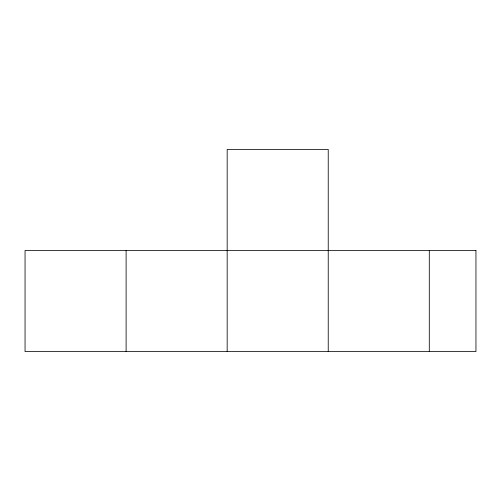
<?xml version="1.0" encoding="UTF-8"?>
<svg xmlns="http://www.w3.org/2000/svg" width="501" height="501" viewBox="0 0 501 501"><rect width="100%" height="100%" fill="white"/><g stroke="black" fill="none" stroke-linecap="round" stroke-linejoin="round"><path stroke-width="0.75" d="M429.294 250.5L429.294 351.558M328.23 351.558L328.23 149.442L227.172 149.442L227.172 351.558M126.108 250.5L126.108 351.558M475.95 250.5L25.05 250.5L25.05 351.558L475.95 351.558L475.95 250.5"/></g></svg>
